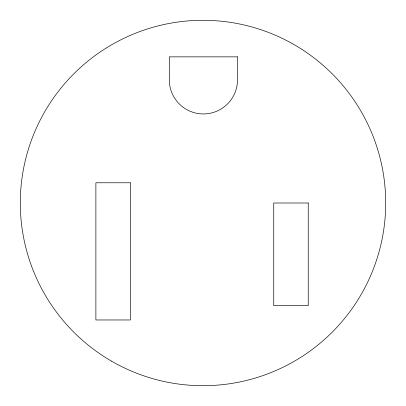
<?xml version="1.0" encoding="UTF-8"?>
<svg xmlns="http://www.w3.org/2000/svg" width="406" height="406" viewBox="0 0 406 406"><rect width="100%" height="100%" fill="white"/><g stroke="black" fill="none" stroke-linecap="round" stroke-linejoin="round"><path stroke-width="0.61" d="M237.495 56.85L169.297 56.85L169.297 79.449A34.099 34.099 0 0 0 203.396 113.944A34.099 34.099 0 0 0 237.495 79.449L237.495 56.85M130.377 182.781L95.882 182.781L95.882 319.964L130.377 319.964L130.377 182.781M308.235 203L273.74 203L273.74 305.688L308.235 305.688L308.235 203M111.65 361.223A182.7 182.7 0 0 0 385.7 203A182.7 182.7 0 0 0 111.65 44.777A182.7 182.7 0 0 0 111.65 361.223"/></g></svg>
